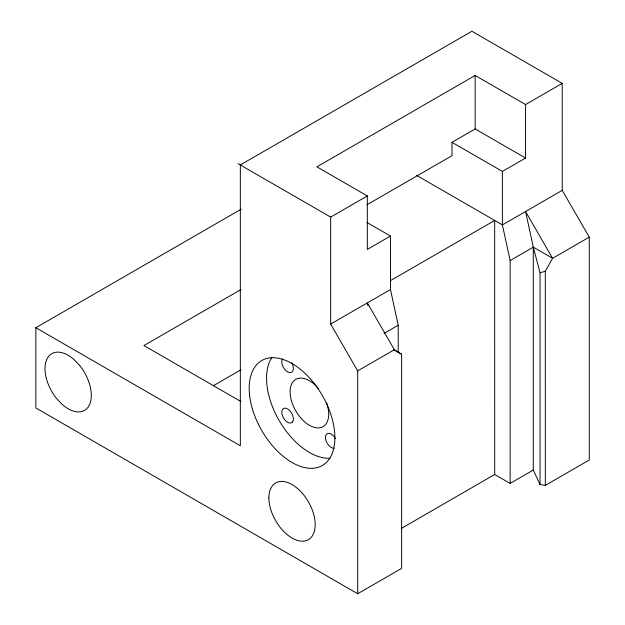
<?xml version="1.0" encoding="UTF-8"?>
<svg xmlns="http://www.w3.org/2000/svg" width="625" height="625" viewBox="0 0 625 625"><rect width="100%" height="100%" fill="white"/><g stroke="black" fill="none" stroke-linecap="round" stroke-linejoin="round"><path stroke-width="0.94" d="M390.328 280.711L494.68 220.445L494.695 474.492L510.141 483.406L510.141 260.547L533.297 247.172L552.602 258.312L525.57 211.523L533.297 247.172L533.297 470.031L540.047 484.578L545.32 485.383L545.312 271.258L552.602 258.312L589.266 237.141L562.242 190.344L562.234 83.375L471.898 31.25L240.328 164.961L240.336 445.766L35.734 327.656M241.242 209.133L35.859 327.727L35.859 407.953L357.688 593.75L401.641 568.375L401.641 354.25L394.359 349.711L367.328 302.906L367.938 305.727M366.797 204.883L451.992 155.688L451.992 142.328L502.398 171.414L525.555 158.039L525.555 104.555L475.156 75.461L316.898 166.836L367.32 195.938L367.32 249.43L390.477 236.055L366.953 222.469M451.992 142.328L475.156 128.953L525.555 158.039M357.688 593.75L357.688 370.891L330.664 324.078L330.656 217.109L367.32 195.938M525.555 104.555L562.234 83.375M240.945 289.547L143.93 345.555L240.945 401.57M213.109 385.852L240.945 369.773M330.664 324.078L390.477 289.539L390.477 236.055M562.242 190.344L502.398 224.906L416.297 175.188M384.156 333.32L398.219 325.203L390.477 289.539M357.688 370.891L394.359 349.711M401.289 528.453L494.695 474.492M510.141 483.406L533.297 470.031M545.32 485.383L589.266 460L589.266 237.141M540.047 484.578L540.047 272.781L545.312 271.258M401.641 354.25L393.75 349.672M238.008 163.625L330.656 217.109M335.344 438.445L334.148 436.695A8.188 4.727 60 0 0 327.156 433.719A8.188 4.727 60 0 0 326.234 441.258L327.156 443.18A8.188 4.727 60 0 0 334.148 448.273M291.664 362.812L292.578 364.727A8.188 4.727 60 0 1 291.664 372.266A8.188 4.727 60 0 1 284.672 369.297L283.477 367.539A8.188 4.727 60 0 1 282.555 358.938M533.297 247.172L540.047 272.781M510.141 260.547L502.398 224.906L502.398 171.414M475.156 75.461L475.156 128.953M398.219 325.203L398.219 352.445M326.469 402.43A27.297 15.758 60 0 1 312.523 426.789A27.297 15.758 60 0 1 290.359 388.398A27.297 15.758 60 0 1 318.43 388.5M330.031 458.266A60.594 34.984 60 0 1 279.117 420.492A60.594 34.984 60 0 1 271.836 357.516M292.594 421.844L291.672 422.695A8.188 4.727 60 0 1 283.484 417.969A8.188 4.727 60 0 1 283.484 408.516L284.68 408.148A8.188 4.727 60 0 1 291.672 413.242A8.188 4.727 60 0 1 292.594 421.844M79.734 365.555L74.148 359.656A32.75 18.914 60 0 0 46.758 359.445A32.75 18.914 60 0 0 56.578 398.508L62.164 404.398A32.75 18.914 60 0 0 89.555 404.617A32.75 18.914 60 0 0 79.734 365.555M268.883 497.914A32.75 18.914 60 0 0 303.617 541.133A32.75 18.914 60 0 0 303.617 494.812A32.75 18.914 60 0 0 268.883 497.914M249.555 394.969A60.594 34.984 60 0 0 318.133 467.328A60.594 34.984 60 0 0 308.43 376.781A60.594 34.984 60 0 0 249.555 394.969"/></g></svg>
